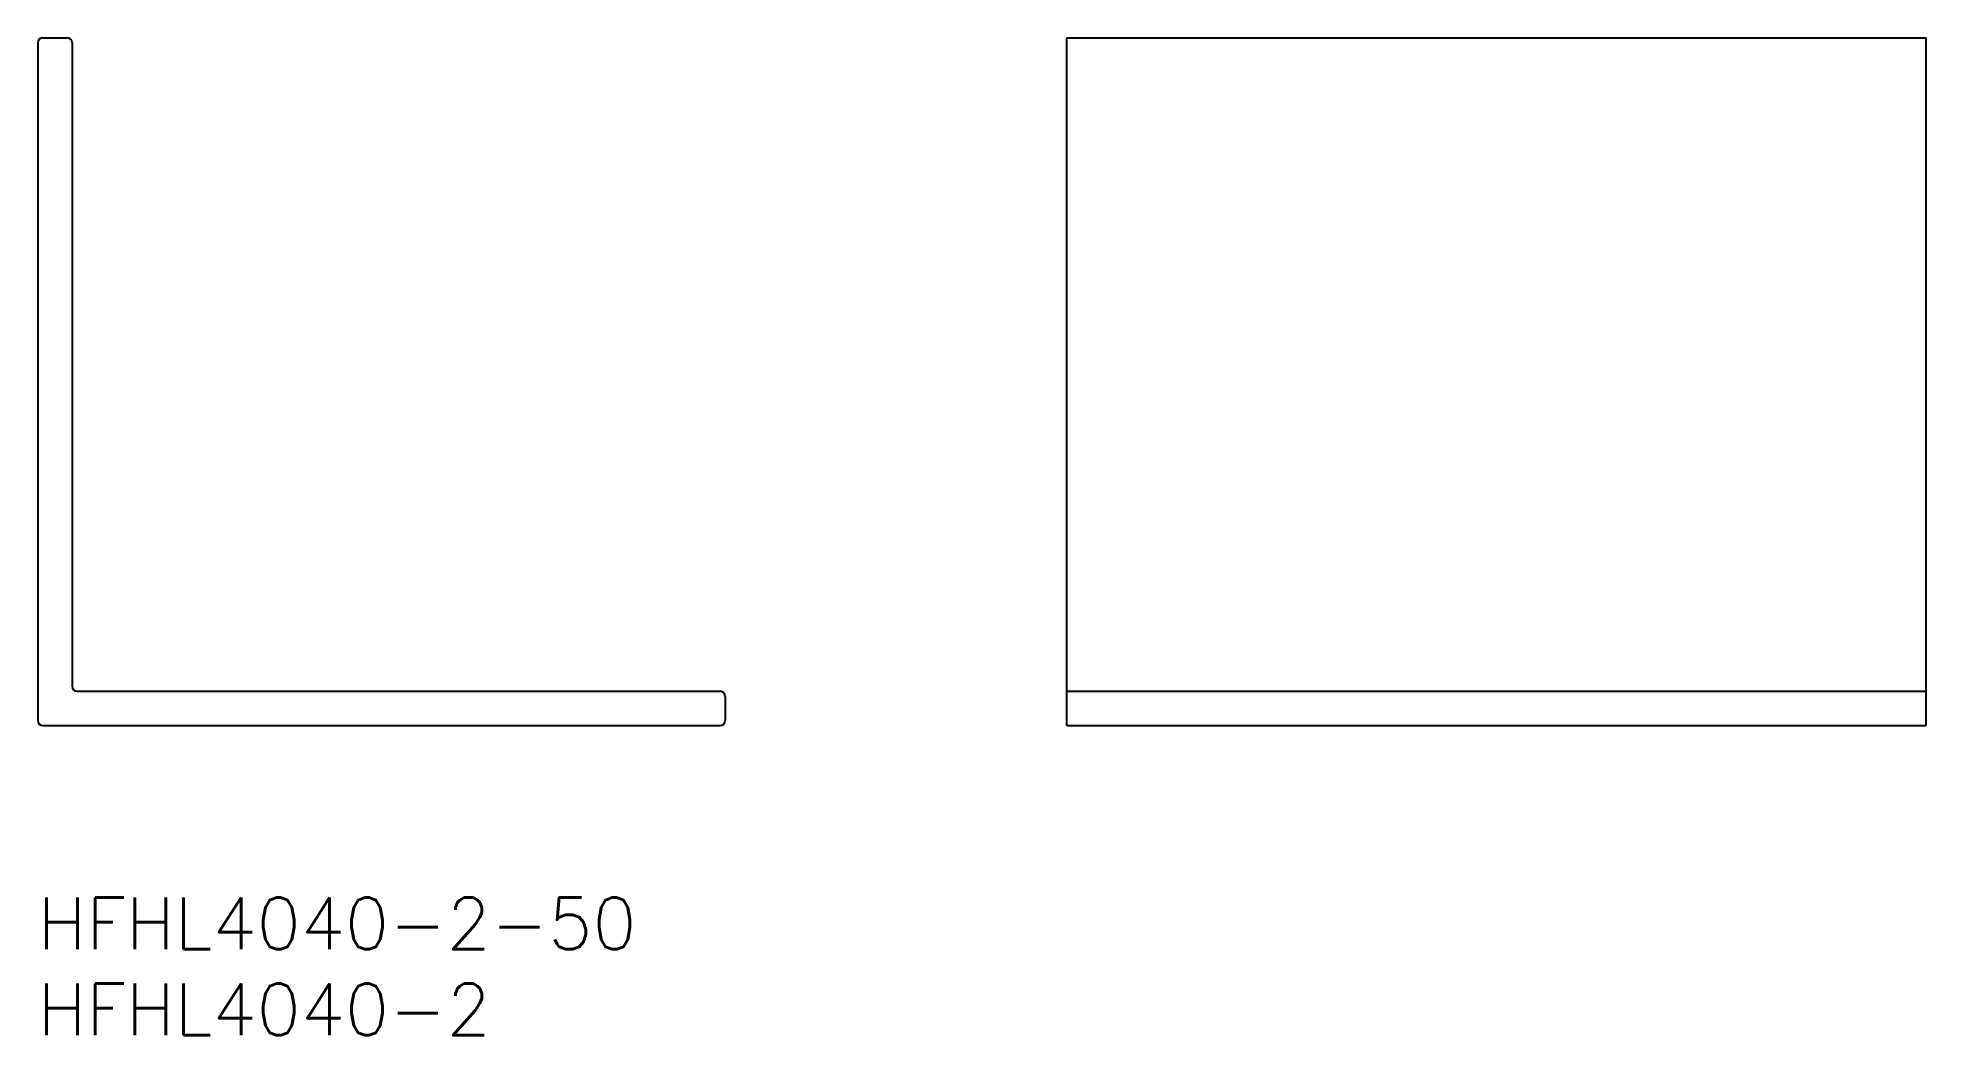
# Model space of a CAD drawing. Extents: x 0 to 110, y -8 to 50.
import ezdxf

# ---------------------------------------------------------------- set-up
doc = ezdxf.new("R2010")
doc.units = 0
doc.header["$LTSCALE"] = 0.5
doc.layers.add('MSM_CONTINUOUS', color=7, linetype='CONTINUOUS')
doc.layers.add('MSM_PART_NUMBER', color=7, linetype='CONTINUOUS')
doc.styles.get("Standard").update_dxf_attribs({"font": 'txt.shx', "height": 3, "bigfont": 'bigfont.shx'})

# ---------------------------------------------------------------- blocks, each defined once
blk = doc.blocks.new('*U2')
at = {"layer": 'MSM_PART_NUMBER'}
blk.add_text('HFHL4040-2-50', height=3, dxfattribs=at).set_placement((0, -3))
blk = doc.blocks.new('*U3')
at = {"layer": 'MSM_PART_NUMBER'}
blk.add_text('HFHL4040-2', height=3, dxfattribs=at).set_placement((0, -8))

msp = doc.modelspace()

# ---------------------------------------------------------------- linework, layer by layer
at = {"layer": 'MSM_CONTINUOUS'}
for p, q in [((0, 49.7), (0, 10.3)), ((0.3, 50), (1.7, 50)), ((2, 49.7), (2, 12.3)), ((59.88, 50), (109.88, 50)), ((59.88, 10), (59.88, 50)), ((109.88, 10), (109.88, 50)), ((2.3, 12), (39.7, 12)), ((40, 11.7), (40, 10.3)), ((59.88, 12), (109.88, 12)), ((0.3, 10), (39.7, 10)), ((59.88, 10), (109.88, 10))]:
    msp.add_line(p, q, dxfattribs=at)
for centre, start, end in [((0.3, 49.7), 90, 180), ((1.7, 49.7), 0, 90), ((2.3, 12.3), 180, 270), ((39.7, 11.7), 0, 90), ((0.3, 10.3), 180, 270), ((39.7, 10.3), 270, 360)]:
    msp.add_arc(centre, 0.3, start, end, dxfattribs=at)

# ---------------------------------------------------------------- block references
for name in ['*U2', '*U3']:
    msp.add_blockref(name, (0, 0), dxfattribs=at)

doc.saveas('drawing.dxf')
